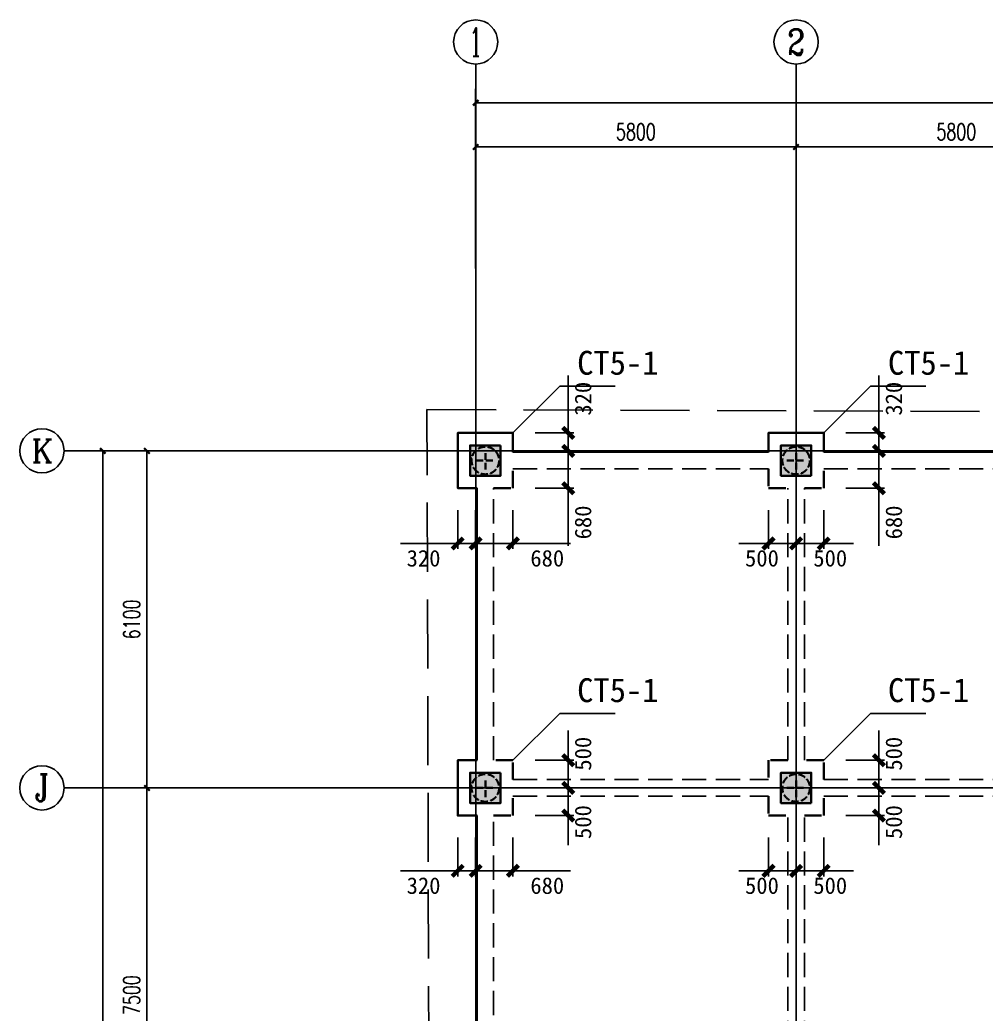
# Model space of a CAD drawing. Header units: millimetres. Extents: x -8252 to 341964, y -299084 to 206355.
# Drawn here: x 138683 to 156173, y 46023 to 64016 of the extents above; entities that cross this region are included whole.
import ezdxf
from ezdxf.enums import TextEntityAlignment as Align

# ---------------------------------------------------------------- set-up
doc = ezdxf.new("R2010")
doc.units = ezdxf.units.MM
doc.header["$LTSCALE"] = 500
doc.header["$PDMODE"] = 2
doc.header["$PDSIZE"] = 200
doc.linetypes.add('DASH', pattern=[0.35, 0.25, -0.1])
doc.linetypes.add('DASHDOT', pattern=[25.4, 12.7, -6.35, 0, -6.35])
for name, color, linetype in [('AXIS', 3, 'Continuous'), ('AXIS_TEXT', 7, 'Continuous'), ('dim____', 70, 'Continuous'), ('DOTE', 20, 'DASHDOT'), ('txt', 7, 'Continuous')]:
    doc.layers.add(name, color=color, linetype=linetype)
for name, color, linetype, lineweight in [('kz', 50, 'Continuous', 25), ('s117', 4, 'Continuous', 25), ('s121', 2, 'Continuous', 35), ('zkz', 200, 'Continuous', 35)]:
    doc.layers.add(name, color=color, linetype=linetype, lineweight=lineweight)
doc.styles.add('_TCH_AXIS', font='COMPLEX', dxfattribs={"bigfont": 'GBCBIG'})
doc.styles.add('_TCH_DIM_T3', font='SIMPLEX', dxfattribs={"width": 0.705882, "bigfont": 'GBCBIG'})
doc.styles.add('COMPLEX', font='COMPLEX')
doc.styles.add('宋体', font='')
doc.styles.get('宋体').set_extended_font_data('宋体')
doc.dimstyles.new('_TCH_ARCH&&100', dxfattribs={"dimtxt": 297.5, "dimasz": 100, "dimexe": 250, "dimexo": 300, "dimgap": 126.25, "dimtad": 1, "dimdec": 0, "dimzin": 0, "dimdsep": 46, "dimtxsty": '_TCH_DIM_T3', "dimblk": 'ARCHTICK', "dimcen": 0.09, "dimclrt": 7, "dimazin": 2, "dimtfac": 1, "dimtdec": 0, "dimtix": 1, "dimtmove": 2, "dimatfit": 3, "dimfxl": 100, "dimtolj": 1, "dimtzin": 0, "dimarcsym": 0})
doc.dimstyles.new('ISO-25', dxfattribs={"dimtxt": 2.5, "dimasz": 2.5, "dimexe": 1.25, "dimexo": 0.625, "dimtad": 1, "dimtxsty": 'Standard', "dimcen": 2.5, "dimadec": 0, "dimazin": 0, "dimtfac": 1, "dimtmove": 0, "dimatfit": 3, "dimfxl": 1, "dimarcsym": 0})

# ---------------------------------------------------------------- blocks, each defined once
blk = doc.blocks.new('_ArchTick')
at = {"color": 0, "linetype": 'ByBlock', "const_width": 0.4}
blk.add_lwpolyline([(-0.5, -0.5), (0.5, 0.5)], dxfattribs=at)
blk = doc.blocks.new('*D320')
at = {"layer": 'Defpoints', "color": 0, "transparency": 16777216}
for p in [(152233, 55541), (152733, 55541), (152733, 54541)]:
    blk.add_point(p, dxfattribs=at)
at = {"layer": 'dim____', "color": 0, "lineweight": -2, "transparency": 16777216}
for p, q in [((152233, 55141), (152233, 54441)), ((152733, 55141), (152733, 54441)), ((152133, 54541), (152733, 54541)), ((152733, 54541), (153770, 54541))]:
    blk.add_line(p, q, dxfattribs=at)
at = {"layer": 'dim____', "color": 0, "lineweight": -2, "transparency": 16777216, "xscale": 200, "yscale": 200, "zscale": 200, "rotation": 180}
blk.add_blockref('_ArchTick', (152233, 54541), dxfattribs=at)
at = {"layer": 'dim____', "color": 0, "lineweight": -2, "transparency": 16777216, "xscale": 200, "yscale": 200, "zscale": 200}
blk.add_blockref('_ArchTick', (152733, 54541), dxfattribs=at)
at = {"layer": 'dim____', "color": 7, "transparency": 16777216, "insert": (153351, 54271), "char_height": 300, "attachment_point": 5, "style": '宋体'}
blk.add_mtext('500', dxfattribs=at)
blk = doc.blocks.new('*D321')
at = {"layer": 'Defpoints', "color": 0, "transparency": 16777216}
for p in [(152733, 55541), (153233, 55541), (152733, 54541)]:
    blk.add_point(p, dxfattribs=at)
at = {"layer": 'dim____', "color": 0, "lineweight": -2, "transparency": 16777216}
for p, q in [((152733, 55141), (152733, 54441)), ((153233, 55141), (153233, 54441)), ((152733, 54541), (151696, 54541)), ((153333, 54541), (152733, 54541))]:
    blk.add_line(p, q, dxfattribs=at)
at = {"layer": 'dim____', "color": 0, "lineweight": -2, "transparency": 16777216, "xscale": 200, "yscale": 200, "zscale": 200, "rotation": 180}
blk.add_blockref('_ArchTick', (152733, 54541), dxfattribs=at)
at = {"layer": 'dim____', "color": 0, "lineweight": -2, "transparency": 16777216, "xscale": 200, "yscale": 200, "zscale": 200}
blk.add_blockref('_ArchTick', (153233, 54541), dxfattribs=at)
at = {"layer": 'dim____', "color": 7, "transparency": 16777216, "insert": (152115, 54271), "char_height": 300, "attachment_point": 5, "style": '宋体'}
blk.add_mtext('500', dxfattribs=at)
blk = doc.blocks.new('*D322')
at = {"layer": 'Defpoints', "color": 0, "transparency": 16777216}
for p in [(152233, 49616), (152733, 49616), (152733, 48616)]:
    blk.add_point(p, dxfattribs=at)
at = {"layer": 'dim____', "color": 0, "lineweight": -2, "transparency": 16777216}
for p, q in [((152233, 49216), (152233, 48516)), ((152733, 49216), (152733, 48516)), ((152133, 48616), (152733, 48616)), ((152733, 48616), (153770, 48616))]:
    blk.add_line(p, q, dxfattribs=at)
at = {"layer": 'dim____', "color": 0, "lineweight": -2, "transparency": 16777216, "xscale": 200, "yscale": 200, "zscale": 200, "rotation": 180}
blk.add_blockref('_ArchTick', (152233, 48616), dxfattribs=at)
at = {"layer": 'dim____', "color": 0, "lineweight": -2, "transparency": 16777216, "xscale": 200, "yscale": 200, "zscale": 200}
blk.add_blockref('_ArchTick', (152733, 48616), dxfattribs=at)
at = {"layer": 'dim____', "color": 7, "transparency": 16777216, "insert": (153351, 48346), "char_height": 300, "attachment_point": 5, "style": '宋体'}
blk.add_mtext('500', dxfattribs=at)
blk = doc.blocks.new('*D323')
at = {"layer": 'Defpoints', "color": 0, "transparency": 16777216}
for p in [(152733, 49616), (153233, 49616), (152733, 48616)]:
    blk.add_point(p, dxfattribs=at)
at = {"layer": 'dim____', "color": 0, "lineweight": -2, "transparency": 16777216}
for p, q in [((152733, 49216), (152733, 48516)), ((153233, 49216), (153233, 48516)), ((152733, 48616), (151696, 48616)), ((153333, 48616), (152733, 48616))]:
    blk.add_line(p, q, dxfattribs=at)
at = {"layer": 'dim____', "color": 0, "lineweight": -2, "transparency": 16777216, "xscale": 200, "yscale": 200, "zscale": 200, "rotation": 180}
blk.add_blockref('_ArchTick', (152733, 48616), dxfattribs=at)
at = {"layer": 'dim____', "color": 0, "lineweight": -2, "transparency": 16777216, "xscale": 200, "yscale": 200, "zscale": 200}
blk.add_blockref('_ArchTick', (153233, 48616), dxfattribs=at)
at = {"layer": 'dim____', "color": 7, "transparency": 16777216, "insert": (152115, 48346), "char_height": 300, "attachment_point": 5, "style": '宋体'}
blk.add_mtext('500', dxfattribs=at)
blk = doc.blocks.new('*D324')
at = {"layer": 'Defpoints', "color": 0, "transparency": 16777216}
for p in [(153233, 50116), (154233, 50116), (153233, 49616)]:
    blk.add_point(p, dxfattribs=at)
at = {"layer": 'dim____', "color": 0, "lineweight": -2, "transparency": 16777216}
for p, q in [((154233, 50116), (154233, 51153)), ((153633, 50116), (154333, 50116)), ((154233, 49516), (154233, 50116)), ((153633, 49616), (154333, 49616))]:
    blk.add_line(p, q, dxfattribs=at)
at = {"layer": 'dim____', "color": 0, "lineweight": -2, "transparency": 16777216, "xscale": 200, "yscale": 200, "zscale": 200}
for p, rotation in [((154233, 50116), 90), ((154233, 49616), 270)]:
    blk.add_blockref('_ArchTick', p, dxfattribs=dict(at, rotation=rotation))
at = {"layer": 'dim____', "color": 7, "transparency": 16777216, "insert": (154503, 50735), "char_height": 300, "attachment_point": 5, "rotation": 90, "style": '宋体'}
blk.add_mtext('500', dxfattribs=at)
blk = doc.blocks.new('*D325')
at = {"layer": 'Defpoints', "color": 0, "transparency": 16777216}
for p in [(153233, 50616), (153233, 50116), (154233, 50116)]:
    blk.add_point(p, dxfattribs=at)
at = {"layer": 'dim____', "color": 0, "lineweight": -2, "transparency": 16777216}
for p, q in [((153633, 50616), (154333, 50616)), ((154233, 50716), (154233, 50116)), ((153633, 50116), (154333, 50116)), ((154233, 50116), (154233, 49080))]:
    blk.add_line(p, q, dxfattribs=at)
at = {"layer": 'dim____', "color": 0, "lineweight": -2, "transparency": 16777216, "xscale": 200, "yscale": 200, "zscale": 200}
for p, rotation in [((154233, 50616), 90), ((154233, 50116), 270)]:
    blk.add_blockref('_ArchTick', p, dxfattribs=dict(at, rotation=rotation))
at = {"layer": 'dim____', "color": 7, "transparency": 16777216, "insert": (154503, 49498), "char_height": 300, "attachment_point": 5, "rotation": 90, "style": '宋体'}
blk.add_mtext('500', dxfattribs=at)
blk = doc.blocks.new('*D326')
at = {"layer": 'Defpoints', "color": 0, "transparency": 16777216}
for p in [(147608, 56216), (148608, 56216), (147608, 55541)]:
    blk.add_point(p, dxfattribs=at)
at = {"layer": 'dim____', "color": 0, "lineweight": -2, "transparency": 16777216}
for p, q in [((148008, 56216), (148708, 56216)), ((148608, 56216), (148608, 55441)), ((148008, 55541), (148708, 55541)), ((148608, 55541), (148608, 54500))]:
    blk.add_line(p, q, dxfattribs=at)
at = {"layer": 'dim____', "color": 0, "lineweight": -2, "transparency": 16777216, "xscale": 200, "yscale": 200, "zscale": 200}
for p, rotation in [((148608, 56216), 90), ((148608, 55541), 270)]:
    blk.add_blockref('_ArchTick', p, dxfattribs=dict(at, rotation=rotation))
at = {"layer": 'dim____', "color": 7, "transparency": 16777216, "insert": (148878, 54921), "char_height": 300, "attachment_point": 5, "rotation": 90, "style": '宋体'}
blk.add_mtext('680', dxfattribs=at)
blk = doc.blocks.new('*D327')
at = {"layer": 'Defpoints', "color": 0, "transparency": 16777216}
for p in [(147608, 56541), (147608, 56216), (148608, 56216)]:
    blk.add_point(p, dxfattribs=at)
at = {"layer": 'dim____', "color": 0, "lineweight": -2, "transparency": 16777216}
for p, q in [((148608, 56541), (148608, 57578)), ((148008, 56541), (148708, 56541)), ((148608, 56216), (148608, 56641)), ((148008, 56216), (148708, 56216))]:
    blk.add_line(p, q, dxfattribs=at)
at = {"layer": 'dim____', "color": 0, "lineweight": -2, "transparency": 16777216, "xscale": 200, "yscale": 200, "zscale": 200}
for p, rotation in [((148608, 56541), 90), ((148608, 56216), 270)]:
    blk.add_blockref('_ArchTick', p, dxfattribs=dict(at, rotation=rotation))
at = {"layer": 'dim____', "color": 7, "transparency": 16777216, "insert": (148878, 57160), "char_height": 300, "attachment_point": 5, "rotation": 90, "style": '宋体'}
blk.add_mtext('320', dxfattribs=at)
blk = doc.blocks.new('*D328')
at = {"layer": 'Defpoints', "color": 0, "transparency": 16777216}
for p in [(146608, 55541), (146933, 55541), (146933, 54541)]:
    blk.add_point(p, dxfattribs=at)
at = {"layer": 'dim____', "color": 0, "lineweight": -2, "transparency": 16777216}
for p, q in [((146608, 55141), (146608, 54441)), ((146933, 55141), (146933, 54441)), ((146608, 54541), (145571, 54541)), ((146933, 54541), (146508, 54541))]:
    blk.add_line(p, q, dxfattribs=at)
at = {"layer": 'dim____', "color": 0, "lineweight": -2, "transparency": 16777216, "xscale": 200, "yscale": 200, "zscale": 200, "rotation": 180}
blk.add_blockref('_ArchTick', (146608, 54541), dxfattribs=at)
at = {"layer": 'dim____', "color": 0, "lineweight": -2, "transparency": 16777216, "xscale": 200, "yscale": 200, "zscale": 200}
blk.add_blockref('_ArchTick', (146933, 54541), dxfattribs=at)
at = {"layer": 'dim____', "color": 7, "transparency": 16777216, "insert": (145990, 54271), "char_height": 300, "attachment_point": 5, "style": '宋体'}
blk.add_mtext('320', dxfattribs=at)
blk = doc.blocks.new('*D329')
at = {"layer": 'Defpoints', "color": 0, "transparency": 16777216}
for p in [(146933, 55541), (147608, 55541), (146933, 54541)]:
    blk.add_point(p, dxfattribs=at)
at = {"layer": 'dim____', "color": 0, "lineweight": -2, "transparency": 16777216}
for p, q in [((146933, 55141), (146933, 54441)), ((147608, 55141), (147608, 54441)), ((146933, 54541), (147708, 54541)), ((147608, 54541), (148650, 54541))]:
    blk.add_line(p, q, dxfattribs=at)
at = {"layer": 'dim____', "color": 0, "lineweight": -2, "transparency": 16777216, "xscale": 200, "yscale": 200, "zscale": 200, "rotation": 180}
blk.add_blockref('_ArchTick', (146933, 54541), dxfattribs=at)
at = {"layer": 'dim____', "color": 0, "lineweight": -2, "transparency": 16777216, "xscale": 200, "yscale": 200, "zscale": 200}
blk.add_blockref('_ArchTick', (147608, 54541), dxfattribs=at)
at = {"layer": 'dim____', "color": 7, "transparency": 16777216, "insert": (148229, 54271), "char_height": 300, "attachment_point": 5, "style": '宋体'}
blk.add_mtext('680', dxfattribs=at)
blk = doc.blocks.new('*D330')
at = {"layer": 'Defpoints', "color": 0, "transparency": 16777216}
for p in [(147608, 50116), (148608, 50116), (147608, 49616)]:
    blk.add_point(p, dxfattribs=at)
at = {"layer": 'dim____', "color": 0, "lineweight": -2, "transparency": 16777216}
for p, q in [((148608, 50116), (148608, 51153)), ((148008, 50116), (148708, 50116)), ((148608, 49516), (148608, 50116)), ((148008, 49616), (148708, 49616))]:
    blk.add_line(p, q, dxfattribs=at)
at = {"layer": 'dim____', "color": 0, "lineweight": -2, "transparency": 16777216, "xscale": 200, "yscale": 200, "zscale": 200}
for p, rotation in [((148608, 50116), 90), ((148608, 49616), 270)]:
    blk.add_blockref('_ArchTick', p, dxfattribs=dict(at, rotation=rotation))
at = {"layer": 'dim____', "color": 7, "transparency": 16777216, "insert": (148878, 50735), "char_height": 300, "attachment_point": 5, "rotation": 90, "style": '宋体'}
blk.add_mtext('500', dxfattribs=at)
blk = doc.blocks.new('*D331')
at = {"layer": 'Defpoints', "color": 0, "transparency": 16777216}
for p in [(147608, 50616), (147608, 50116), (148608, 50116)]:
    blk.add_point(p, dxfattribs=at)
at = {"layer": 'dim____', "color": 0, "lineweight": -2, "transparency": 16777216}
for p, q in [((148008, 50616), (148708, 50616)), ((148608, 50716), (148608, 50116)), ((148008, 50116), (148708, 50116)), ((148608, 50116), (148608, 49080))]:
    blk.add_line(p, q, dxfattribs=at)
at = {"layer": 'dim____', "color": 0, "lineweight": -2, "transparency": 16777216, "xscale": 200, "yscale": 200, "zscale": 200}
for p, rotation in [((148608, 50616), 90), ((148608, 50116), 270)]:
    blk.add_blockref('_ArchTick', p, dxfattribs=dict(at, rotation=rotation))
at = {"layer": 'dim____', "color": 7, "transparency": 16777216, "insert": (148878, 49498), "char_height": 300, "attachment_point": 5, "rotation": 90, "style": '宋体'}
blk.add_mtext('500', dxfattribs=at)
blk = doc.blocks.new('*D332')
at = {"layer": 'Defpoints', "color": 0, "transparency": 16777216}
for p in [(146608, 49616), (146933, 49616), (146933, 48616)]:
    blk.add_point(p, dxfattribs=at)
at = {"layer": 'dim____', "color": 0, "lineweight": -2, "transparency": 16777216}
for p, q in [((146608, 49216), (146608, 48516)), ((146933, 49216), (146933, 48516)), ((146608, 48616), (145571, 48616)), ((146933, 48616), (146508, 48616))]:
    blk.add_line(p, q, dxfattribs=at)
at = {"layer": 'dim____', "color": 0, "lineweight": -2, "transparency": 16777216, "xscale": 200, "yscale": 200, "zscale": 200, "rotation": 180}
blk.add_blockref('_ArchTick', (146608, 48616), dxfattribs=at)
at = {"layer": 'dim____', "color": 0, "lineweight": -2, "transparency": 16777216, "xscale": 200, "yscale": 200, "zscale": 200}
blk.add_blockref('_ArchTick', (146933, 48616), dxfattribs=at)
at = {"layer": 'dim____', "color": 7, "transparency": 16777216, "insert": (145990, 48346), "char_height": 300, "attachment_point": 5, "style": '宋体'}
blk.add_mtext('320', dxfattribs=at)
blk = doc.blocks.new('*D333')
at = {"layer": 'Defpoints', "color": 0, "transparency": 16777216}
for p in [(146933, 49616), (147608, 49616), (146933, 48616)]:
    blk.add_point(p, dxfattribs=at)
at = {"layer": 'dim____', "color": 0, "lineweight": -2, "transparency": 16777216}
for p, q in [((146933, 49216), (146933, 48516)), ((147608, 49216), (147608, 48516)), ((146933, 48616), (147708, 48616)), ((147608, 48616), (148650, 48616))]:
    blk.add_line(p, q, dxfattribs=at)
at = {"layer": 'dim____', "color": 0, "lineweight": -2, "transparency": 16777216, "xscale": 200, "yscale": 200, "zscale": 200, "rotation": 180}
blk.add_blockref('_ArchTick', (146933, 48616), dxfattribs=at)
at = {"layer": 'dim____', "color": 0, "lineweight": -2, "transparency": 16777216, "xscale": 200, "yscale": 200, "zscale": 200}
blk.add_blockref('_ArchTick', (147608, 48616), dxfattribs=at)
at = {"layer": 'dim____', "color": 7, "transparency": 16777216, "insert": (148229, 48346), "char_height": 300, "attachment_point": 5, "style": '宋体'}
blk.add_mtext('680', dxfattribs=at)
blk = doc.blocks.new('_AXISO')
blk.add_circle((0, 0), 0.5)
at = {"layer": 'AXIS_TEXT', "style": 'COMPLEX', "width": 1.041667}
blk.add_attdef('A', text='', height=0.56, dxfattribs=at).set_placement((-0.25, -0.28), (0.25, -0.28), align=Align.FIT)
blk = doc.blocks.new('*D855')
at = {"layer": 'AXIS', "color": 0, "lineweight": -2, "transparency": 16777216}
for p, q in [((146933, 59516), (146933, 62766)), ((219433, 59516), (219433, 62766)), ((146933, 62516), (219433, 62516))]:
    blk.add_line(p, q, dxfattribs=at)
at = {"layer": 'Defpoints', "color": 0, "transparency": 16777216}
for p in [(219433, 62516), (146933, 59216), (219433, 59216)]:
    blk.add_point(p, dxfattribs=at)
at = {"layer": 'AXIS', "color": 0, "lineweight": -2, "transparency": 16777216, "xscale": 100, "yscale": 100, "zscale": 100, "rotation": 180}
blk.add_blockref('_ArchTick', (146933, 62516), dxfattribs=at)
at = {"layer": 'AXIS', "color": 0, "lineweight": -2, "transparency": 16777216, "xscale": 100, "yscale": 100, "zscale": 100}
blk.add_blockref('_ArchTick', (219433, 62516), dxfattribs=at)
at = {"layer": 'AXIS', "color": 7, "transparency": 16777216, "insert": (183183, 62791), "char_height": 297.5, "attachment_point": 5, "style": '_TCH_DIM_T3'}
blk.add_mtext('\\A1;72500', dxfattribs=at)
blk = doc.blocks.new('*D856')
at = {"layer": 'AXIS', "color": 0, "lineweight": -2, "transparency": 16777216}
for p, q in [((146933, 59516), (146933, 61966)), ((152733, 59516), (152733, 61966)), ((146933, 61716), (152733, 61716))]:
    blk.add_line(p, q, dxfattribs=at)
at = {"layer": 'Defpoints', "color": 0, "transparency": 16777216}
for p in [(152733, 61716), (146933, 59216), (152733, 59216)]:
    blk.add_point(p, dxfattribs=at)
at = {"layer": 'AXIS', "color": 0, "lineweight": -2, "transparency": 16777216, "xscale": 100, "yscale": 100, "zscale": 100, "rotation": 180}
blk.add_blockref('_ArchTick', (146933, 61716), dxfattribs=at)
at = {"layer": 'AXIS', "color": 0, "lineweight": -2, "transparency": 16777216, "xscale": 100, "yscale": 100, "zscale": 100}
blk.add_blockref('_ArchTick', (152733, 61716), dxfattribs=at)
at = {"layer": 'AXIS', "color": 7, "transparency": 16777216, "insert": (149833, 61991), "char_height": 297.5, "attachment_point": 5, "style": '_TCH_DIM_T3'}
blk.add_mtext('\\A1;5800', dxfattribs=at)
blk = doc.blocks.new('*D857')
at = {"layer": 'AXIS', "color": 0, "lineweight": -2, "transparency": 16777216}
for p, q in [((152733, 59516), (152733, 61966)), ((158533, 59516), (158533, 61966)), ((152733, 61716), (158533, 61716))]:
    blk.add_line(p, q, dxfattribs=at)
at = {"layer": 'Defpoints', "color": 0, "transparency": 16777216}
for p in [(158533, 61716), (152733, 59216), (158533, 59216)]:
    blk.add_point(p, dxfattribs=at)
at = {"layer": 'AXIS', "color": 0, "lineweight": -2, "transparency": 16777216, "xscale": 100, "yscale": 100, "zscale": 100, "rotation": 180}
blk.add_blockref('_ArchTick', (152733, 61716), dxfattribs=at)
at = {"layer": 'AXIS', "color": 0, "lineweight": -2, "transparency": 16777216, "xscale": 100, "yscale": 100, "zscale": 100}
blk.add_blockref('_ArchTick', (158533, 61716), dxfattribs=at)
at = {"layer": 'AXIS', "color": 7, "transparency": 16777216, "insert": (155633, 61991), "char_height": 297.5, "attachment_point": 5, "style": '_TCH_DIM_T3'}
blk.add_mtext('\\A1;5800', dxfattribs=at)
blk = doc.blocks.new('*D889')
at = {"layer": 'AXIS', "color": 0, "lineweight": -2, "transparency": 16777216}
for p, q in [((143183, 56216), (139933, 56216)), ((140183, 1316), (140183, 56216)), ((143183, 1316), (139933, 1316))]:
    blk.add_line(p, q, dxfattribs=at)
at = {"layer": 'Defpoints', "color": 0, "transparency": 16777216}
for p in [(140183, 56216), (143483, 56216), (143483, 1316)]:
    blk.add_point(p, dxfattribs=at)
at = {"layer": 'AXIS', "color": 0, "lineweight": -2, "transparency": 16777216, "xscale": 100, "yscale": 100, "zscale": 100}
for p, rotation in [((140183, 56216), 90), ((140183, 1316), 270)]:
    blk.add_blockref('_ArchTick', p, dxfattribs=dict(at, rotation=rotation))
at = {"layer": 'AXIS', "color": 7, "transparency": 16777216, "insert": (139908, 28766), "char_height": 297.5, "attachment_point": 5, "rotation": 90, "style": '_TCH_DIM_T3'}
blk.add_mtext('\\A1;54900', dxfattribs=at)
blk = doc.blocks.new('*D897')
at = {"layer": 'AXIS', "color": 0, "lineweight": -2, "transparency": 16777216}
for p, q in [((143183, 50116), (140733, 50116)), ((140983, 42616), (140983, 50116)), ((143183, 42616), (140733, 42616))]:
    blk.add_line(p, q, dxfattribs=at)
at = {"layer": 'Defpoints', "color": 0, "transparency": 16777216}
for p in [(140983, 50116), (143483, 50116), (143483, 42616)]:
    blk.add_point(p, dxfattribs=at)
at = {"layer": 'AXIS', "color": 0, "lineweight": -2, "transparency": 16777216, "xscale": 100, "yscale": 100, "zscale": 100}
for p, rotation in [((140983, 50116), 90), ((140983, 42616), 270)]:
    blk.add_blockref('_ArchTick', p, dxfattribs=dict(at, rotation=rotation))
at = {"layer": 'AXIS', "color": 7, "transparency": 16777216, "insert": (140708, 46366), "char_height": 297.5, "attachment_point": 5, "rotation": 90, "style": '_TCH_DIM_T3'}
blk.add_mtext('\\A1;7500', dxfattribs=at)
blk = doc.blocks.new('*D898')
at = {"layer": 'AXIS', "color": 0, "lineweight": -2, "transparency": 16777216}
for p, q in [((143183, 56216), (140733, 56216)), ((140983, 50116), (140983, 56216)), ((143183, 50116), (140733, 50116))]:
    blk.add_line(p, q, dxfattribs=at)
at = {"layer": 'Defpoints', "color": 0, "transparency": 16777216}
for p in [(140983, 56216), (143483, 56216), (143483, 50116)]:
    blk.add_point(p, dxfattribs=at)
at = {"layer": 'AXIS', "color": 0, "lineweight": -2, "transparency": 16777216, "xscale": 100, "yscale": 100, "zscale": 100}
for p, rotation in [((140983, 56216), 90), ((140983, 50116), 270)]:
    blk.add_blockref('_ArchTick', p, dxfattribs=dict(at, rotation=rotation))
at = {"layer": 'AXIS', "color": 7, "transparency": 16777216, "insert": (140708, 53166), "char_height": 297.5, "attachment_point": 5, "rotation": 90, "style": '_TCH_DIM_T3'}
blk.add_mtext('\\A1;6100', dxfattribs=at)
blk = doc.blocks.new('*D1026')
at = {"layer": 'Defpoints', "color": 0, "transparency": 16777216}
for p in [(153233, 56216), (154233, 56216), (153233, 55541)]:
    blk.add_point(p, dxfattribs=at)
at = {"layer": 'dim____', "color": 0, "lineweight": -2, "transparency": 16777216}
for p, q in [((153633, 56216), (154333, 56216)), ((154233, 56216), (154233, 55441)), ((153633, 55541), (154333, 55541)), ((154233, 55541), (154233, 54500))]:
    blk.add_line(p, q, dxfattribs=at)
at = {"layer": 'dim____', "color": 0, "lineweight": -2, "transparency": 16777216, "xscale": 200, "yscale": 200, "zscale": 200}
for p, rotation in [((154233, 56216), 90), ((154233, 55541), 270)]:
    blk.add_blockref('_ArchTick', p, dxfattribs=dict(at, rotation=rotation))
at = {"layer": 'dim____', "color": 7, "transparency": 16777216, "insert": (154503, 54921), "char_height": 300, "attachment_point": 5, "rotation": 90, "style": '宋体'}
blk.add_mtext('680', dxfattribs=at)
blk = doc.blocks.new('*D1027')
at = {"layer": 'Defpoints', "color": 0, "transparency": 16777216}
for p in [(153233, 56541), (153233, 56216), (154233, 56216)]:
    blk.add_point(p, dxfattribs=at)
at = {"layer": 'dim____', "color": 0, "lineweight": -2, "transparency": 16777216}
for p, q in [((154233, 56541), (154233, 57578)), ((153633, 56541), (154333, 56541)), ((154233, 56216), (154233, 56641)), ((153633, 56216), (154333, 56216))]:
    blk.add_line(p, q, dxfattribs=at)
at = {"layer": 'dim____', "color": 0, "lineweight": -2, "transparency": 16777216, "xscale": 200, "yscale": 200, "zscale": 200}
for p, rotation in [((154233, 56541), 90), ((154233, 56216), 270)]:
    blk.add_blockref('_ArchTick', p, dxfattribs=dict(at, rotation=rotation))
at = {"layer": 'dim____', "color": 7, "transparency": 16777216, "insert": (154503, 57160), "char_height": 300, "attachment_point": 5, "rotation": 90, "style": '宋体'}
blk.add_mtext('320', dxfattribs=at)

msp = doc.modelspace()

# ---------------------------------------------------------------- hatches: boundary and pattern name
at = {"layer": 'kz'}
h = msp.add_hatch(color=52, dxfattribs=at)
h.dxf.hatch_style = 1
h.paths.add_polyline_path([(147383.088, 56316.423), (146833.088, 56316.423), (146833.088, 55766.423), (147383.088, 55766.423)])
h = msp.add_hatch(color=52, dxfattribs=at)
h.dxf.hatch_style = 1
h.paths.add_polyline_path([(153008.088, 55766.423), (153008.088, 56316.423), (152458.088, 56316.423), (152458.088, 55766.423)])
h = msp.add_hatch(color=52, dxfattribs=at)
h.dxf.hatch_style = 1
h.paths.add_polyline_path([(147383.088, 50391.423), (146833.088, 50391.423), (146833.088, 49841.423), (147383.088, 49841.423)])
h = msp.add_hatch(color=52, dxfattribs=at)
h.dxf.hatch_style = 1
h.paths.add_polyline_path([(153008.088, 49841.423), (153008.088, 50391.423), (152458.088, 50391.423), (152458.088, 49841.423)])

# ---------------------------------------------------------------- linework, layer by layer
at = {"linetype": 'DASH', "ltscale": 10}
msp.add_lwpolyline([(146051.838, 56966.741), (160728.002, 56910.253), (160838.175, 17222.594), (146162.011, 17279.082)], close=True, dxfattribs=at)
at = {"layer": 'AXIS'}
for p, q in [((146933.088, 59216.423), (146933.088, 63216.423)), ((152733.088, 59216.423), (152733.088, 63216.423)), ((143483.088, 56216.423), (139483.088, 56216.423)), ((143483.088, 50116.423), (139483.088, 50116.423))]:
    msp.add_line(p, q, dxfattribs=at)
at = {"layer": 'DOTE', "ltscale": 5}
for p, q in [((146933.088, 59216.423), (146933.088, -2133.577)), ((152733.088, 59216.423), (152733.088, -2133.577)), ((143483.088, 56216.423), (222433.088, 56216.423)), ((143483.088, 50116.423), (222433.088, 50116.423))]:
    msp.add_line(p, q, dxfattribs=at)
at = {"layer": 'kz', "lineweight": 35}
for points in [[(147383.088, 56316.423), (146833.088, 56316.423), (146833.088, 55766.423), (147383.088, 55766.423)], [(153008.088, 55766.423), (153008.088, 56316.423), (152458.088, 56316.423), (152458.088, 55766.423)], [(147383.088, 50391.423), (146833.088, 50391.423), (146833.088, 49841.423), (147383.088, 49841.423)], [(153008.088, 49841.423), (153008.088, 50391.423), (152458.088, 50391.423), (152458.088, 49841.423)]]:
    msp.add_lwpolyline(points, close=True, dxfattribs=at)
at = {"layer": 's117'}
for p, q in [((147608.088, 56191.423), (152233.088, 56191.423)), ((153233.088, 56191.423), (158208.088, 56191.423)), ((146958.088, 50616.423), (146958.088, 55541.423)), ((146958.088, 42941.423), (146958.088, 49616.423))]:
    msp.add_line(p, q, dxfattribs=at)
at = {"layer": 's117', "linetype": 'DASH', "ltscale": 3.5}
for p, q in [((147608.088, 55891.423), (152233.088, 55891.423)), ((153233.088, 55891.423), (158208.088, 55891.423)), ((147258.088, 50616.423), (147258.088, 55541.423)), ((152583.088, 50616.423), (152583.088, 55541.423)), ((152883.088, 50616.423), (152883.088, 55541.423)), ((147608.088, 50266.423), (152233.088, 50266.423)), ((153233.088, 50266.423), (157033.088, 50266.423)), ((147608.088, 49966.423), (152233.088, 49966.423)), ((153233.088, 49966.423), (157033.088, 49966.423)), ((147258.088, 42941.423), (147258.088, 49616.423)), ((152583.088, 43016.423), (152583.088, 49616.423)), ((152883.088, 43016.423), (152883.088, 49616.423))]:
    msp.add_line(p, q, dxfattribs=at)
at = {"layer": 's121'}
for points in [[(147608.088, 56191.423), (147608.088, 56541.423), (146608.088, 56541.423), (146608.088, 55541.423), (146958.088, 55541.423)], [(153233.088, 56191.423), (153233.088, 56541.423), (152233.088, 56541.423), (152233.088, 56191.423)], [(146958.088, 50616.423), (146608.088, 50616.423), (146608.088, 49616.423), (146958.088, 49616.423)]]:
    msp.add_lwpolyline(points, dxfattribs=at)
at = {"layer": 's121', "linetype": 'DASH', "ltscale": 2.5}
for points in [[(147258.088, 55541.423), (147608.088, 55541.423), (147608.088, 55891.423)], [(152233.088, 55891.423), (152233.088, 55541.423), (152583.088, 55541.423)], [(152883.088, 55541.423), (153233.088, 55541.423), (153233.088, 55891.423)], [(147608.088, 50266.423), (147608.088, 50616.423), (147258.088, 50616.423)], [(152583.088, 50616.423), (152233.088, 50616.423), (152233.088, 50266.423)], [(153233.088, 50266.423), (153233.088, 50616.423), (152883.088, 50616.423)], [(147258.088, 49616.423), (147608.088, 49616.423), (147608.088, 49966.423)], [(152233.088, 49966.423), (152233.088, 49616.423), (152583.088, 49616.423)], [(152883.088, 49616.423), (153233.088, 49616.423), (153233.088, 49966.423)]]:
    msp.add_lwpolyline(points, dxfattribs=at)
at = {"layer": 'txt'}
for points in [[(147608.088, 56541.423), (148456.616, 57389.951), (149456.616, 57389.951)], [(153233.088, 56541.423), (154081.616, 57389.951), (155081.616, 57389.951)], [(147608.088, 50616.423), (148456.616, 51464.951), (149456.616, 51464.951)], [(153233.088, 50616.423), (154081.616, 51464.951), (155081.616, 51464.951)]]:
    msp.add_lwpolyline(points, dxfattribs=at)
at = {"layer": 'zkz', "linetype": 'DASH'}
for p, q in [((147108.088, 55876.423), (147108.088, 56206.423)), ((152733.088, 55876.423), (152733.088, 56206.423)), ((146943.088, 56041.423), (147273.088, 56041.423)), ((152568.088, 56041.423), (152898.088, 56041.423)), ((147108.088, 49951.423), (147108.088, 50281.423)), ((152733.088, 49951.423), (152733.088, 50281.423)), ((146943.088, 50116.423), (147273.088, 50116.423)), ((152568.088, 50116.423), (152898.088, 50116.423))]:
    msp.add_line(p, q, dxfattribs=at)
for centre in [(147108.088, 56041.423), (152733.088, 56041.423), (147108.088, 50116.423), (152733.088, 50116.423)]:
    msp.add_circle(centre, 250, dxfattribs=at)

# ---------------------------------------------------------------- block references
at = {"layer": 'AXIS'}
ref = msp.add_blockref('_AXISO', (146933.088, 63616.423), dxfattribs=dict(at, xscale=800, yscale=800, zscale=800))
ref.add_attrib('A', '1', dxfattribs={"layer": 'AXIS_TEXT', "height": 514.721, "style": '_TCH_AXIS'}).set_placement((146822.791, 63359.063), (147043.386, 63359.063), align=Align.FIT)
ref = msp.add_blockref('_AXISO', (152733.088, 63616.423), dxfattribs=dict(at, xscale=800, yscale=800, zscale=800))
ref.add_attrib('A', '2', dxfattribs={"layer": 'AXIS_TEXT', "height": 465.948, "style": '_TCH_AXIS'}).set_placement((152577.772, 63383.449), (152888.404, 63383.449), align=Align.FIT)
ref = msp.add_blockref('_AXISO', (139083.088, 56216.423), dxfattribs=dict(at, xscale=800, yscale=800, zscale=800))
ref.add_attrib('A', 'K', dxfattribs={"layer": 'AXIS_TEXT', "height": 415.26, "style": '_TCH_AXIS'}).set_placement((138895.232, 56008.793), (139270.944, 56008.793), align=Align.FIT)
ref = msp.add_blockref('_AXISO', (139083.088, 50116.423), dxfattribs=dict(at, xscale=800, yscale=800, zscale=800))
ref.add_attrib('A', 'J', dxfattribs={"layer": 'AXIS_TEXT', "height": 496.066, "style": '_TCH_AXIS'}).set_placement((138953.166, 49868.39), (139213.01, 49868.39), align=Align.FIT)

# ---------------------------------------------------------------- texts
at = {"layer": 'txt', "char_height": 433, "width": 1000, "attachment_point": 5}
for insert in [(149506.778, 57806.684), (155131.778, 57806.684), (149506.778, 51881.684), (155131.778, 51881.684)]:
    msp.add_mtext('CT5-1', dxfattribs=dict(at, insert=insert))

# ---------------------------------------------------------------- dimensions: what is measured, and where the dimension line sits
at = {"layer": 'AXIS'}
for p1, p2, distance, picture, middle in [((146933.088, 59216.423), (219433.088, 59216.423), 3300, '*D855', (183183.088, 62791.423)), ((146933.088, 59216.423), (152733.088, 59216.423), 2500, '*D856', (149833.088, 61991.423)), ((152733.088, 59216.423), (158533.088, 59216.423), 2500, '*D857', (155633.088, 61991.423)), ((143483.088, 1316.423), (143483.088, 56216.423), 3300, '*D889', (139908.088, 28766.423)), ((143483.088, 50116.423), (143483.088, 56216.423), 2500, '*D898', (140708.088, 53166.423)), ((143483.088, 42616.423), (143483.088, 50116.423), 2500, '*D897', (140708.088, 46366.423))]:
    dim = msp.add_aligned_dim(p1=p1, p2=p2, distance=distance, dimstyle='_TCH_ARCH&&100', dxfattribs=at)
    dim.commit()
    dim.dimension.update_dxf_attribs({"geometry": picture, "text_midpoint": middle})
at = {"layer": 'dim____'}
for base, p1, p2, angle, picture, middle in [((148608.088, 56216.423), (147608.088, 56541.423), (147608.088, 56216.423), 270, '*D327', (148608.088, 57159.747)), ((154233.088, 56216.423), (153233.088, 56541.423), (153233.088, 56216.423), 270, '*D1027', (154233.088, 57159.747)), ((148608.088, 56216.423), (147608.088, 55541.423), (147608.088, 56216.423), 90, '*D326', (148608.088, 54920.585)), ((154233.088, 56216.423), (153233.088, 55541.423), (153233.088, 56216.423), 90, '*D1026', (154233.088, 54920.585)), ((146933.088, 54541.423), (146608.088, 55541.423), (146933.088, 55541.423), 0, '*D328', (145989.764, 54541.423)), ((146933.088, 54541.423), (147608.088, 55541.423), (146933.088, 55541.423), 180, '*D329', (148228.926, 54541.423)), ((146933.088, 48616.423), (146608.088, 49616.423), (146933.088, 49616.423), 0, '*D332', (145989.764, 48616.423)), ((146933.088, 48616.423), (147608.088, 49616.423), (146933.088, 49616.423), 180, '*D333', (148228.926, 48616.423))]:
    dim = msp.add_linear_dim(base=base, p1=p1, p2=p2, angle=angle, dimstyle='ISO-25', override={"dimtxt": 300, "dimasz": 200, "dimexe": 100, "dimexo": 400, "dimgap": 120, "dimtad": 2, "dimrnd": 10, "dimtxsty": '宋体', "dimblk1": 'ArchTick', "dimblk2": 'ArchTick', "dimsah": 1, "dimdle": 100, "dimclrt": 7}, dxfattribs=at)
    dim.commit()
    dim.dimension.update_dxf_attribs({"geometry": picture, "text_midpoint": middle, "dimtype": 161})
for p1, p2, distance, picture, middle in [((153233.088, 55541.423), (152733.088, 55541.423), 1000, '*D321', (152114.764, 54271.423)), ((152233.088, 55541.423), (152733.088, 55541.423), -1000, '*D320', (153351.412, 54271.423)), ((147608.088, 49616.423), (147608.088, 50116.423), -1000, '*D330', (148878.088, 50734.747)), ((153233.088, 49616.423), (153233.088, 50116.423), -1000, '*D324', (154503.088, 50734.747)), ((147608.088, 50616.423), (147608.088, 50116.423), 1000, '*D331', (148878.088, 49498.099)), ((153233.088, 50616.423), (153233.088, 50116.423), 1000, '*D325', (154503.088, 49498.099)), ((153233.088, 49616.423), (152733.088, 49616.423), 1000, '*D323', (152114.764, 48346.423)), ((152233.088, 49616.423), (152733.088, 49616.423), -1000, '*D322', (153351.412, 48346.423))]:
    dim = msp.add_aligned_dim(p1=p1, p2=p2, distance=distance, dimstyle='ISO-25', override={"dimtxt": 300, "dimasz": 200, "dimexe": 100, "dimexo": 400, "dimgap": 120, "dimtad": 2, "dimrnd": 10, "dimtxsty": '宋体', "dimblk1": 'ArchTick', "dimblk2": 'ArchTick', "dimsah": 1, "dimdle": 100, "dimclrt": 7}, dxfattribs=at)
    dim.commit()
    dim.dimension.update_dxf_attribs({"geometry": picture, "text_midpoint": middle})

doc.saveas('drawing.dxf')
